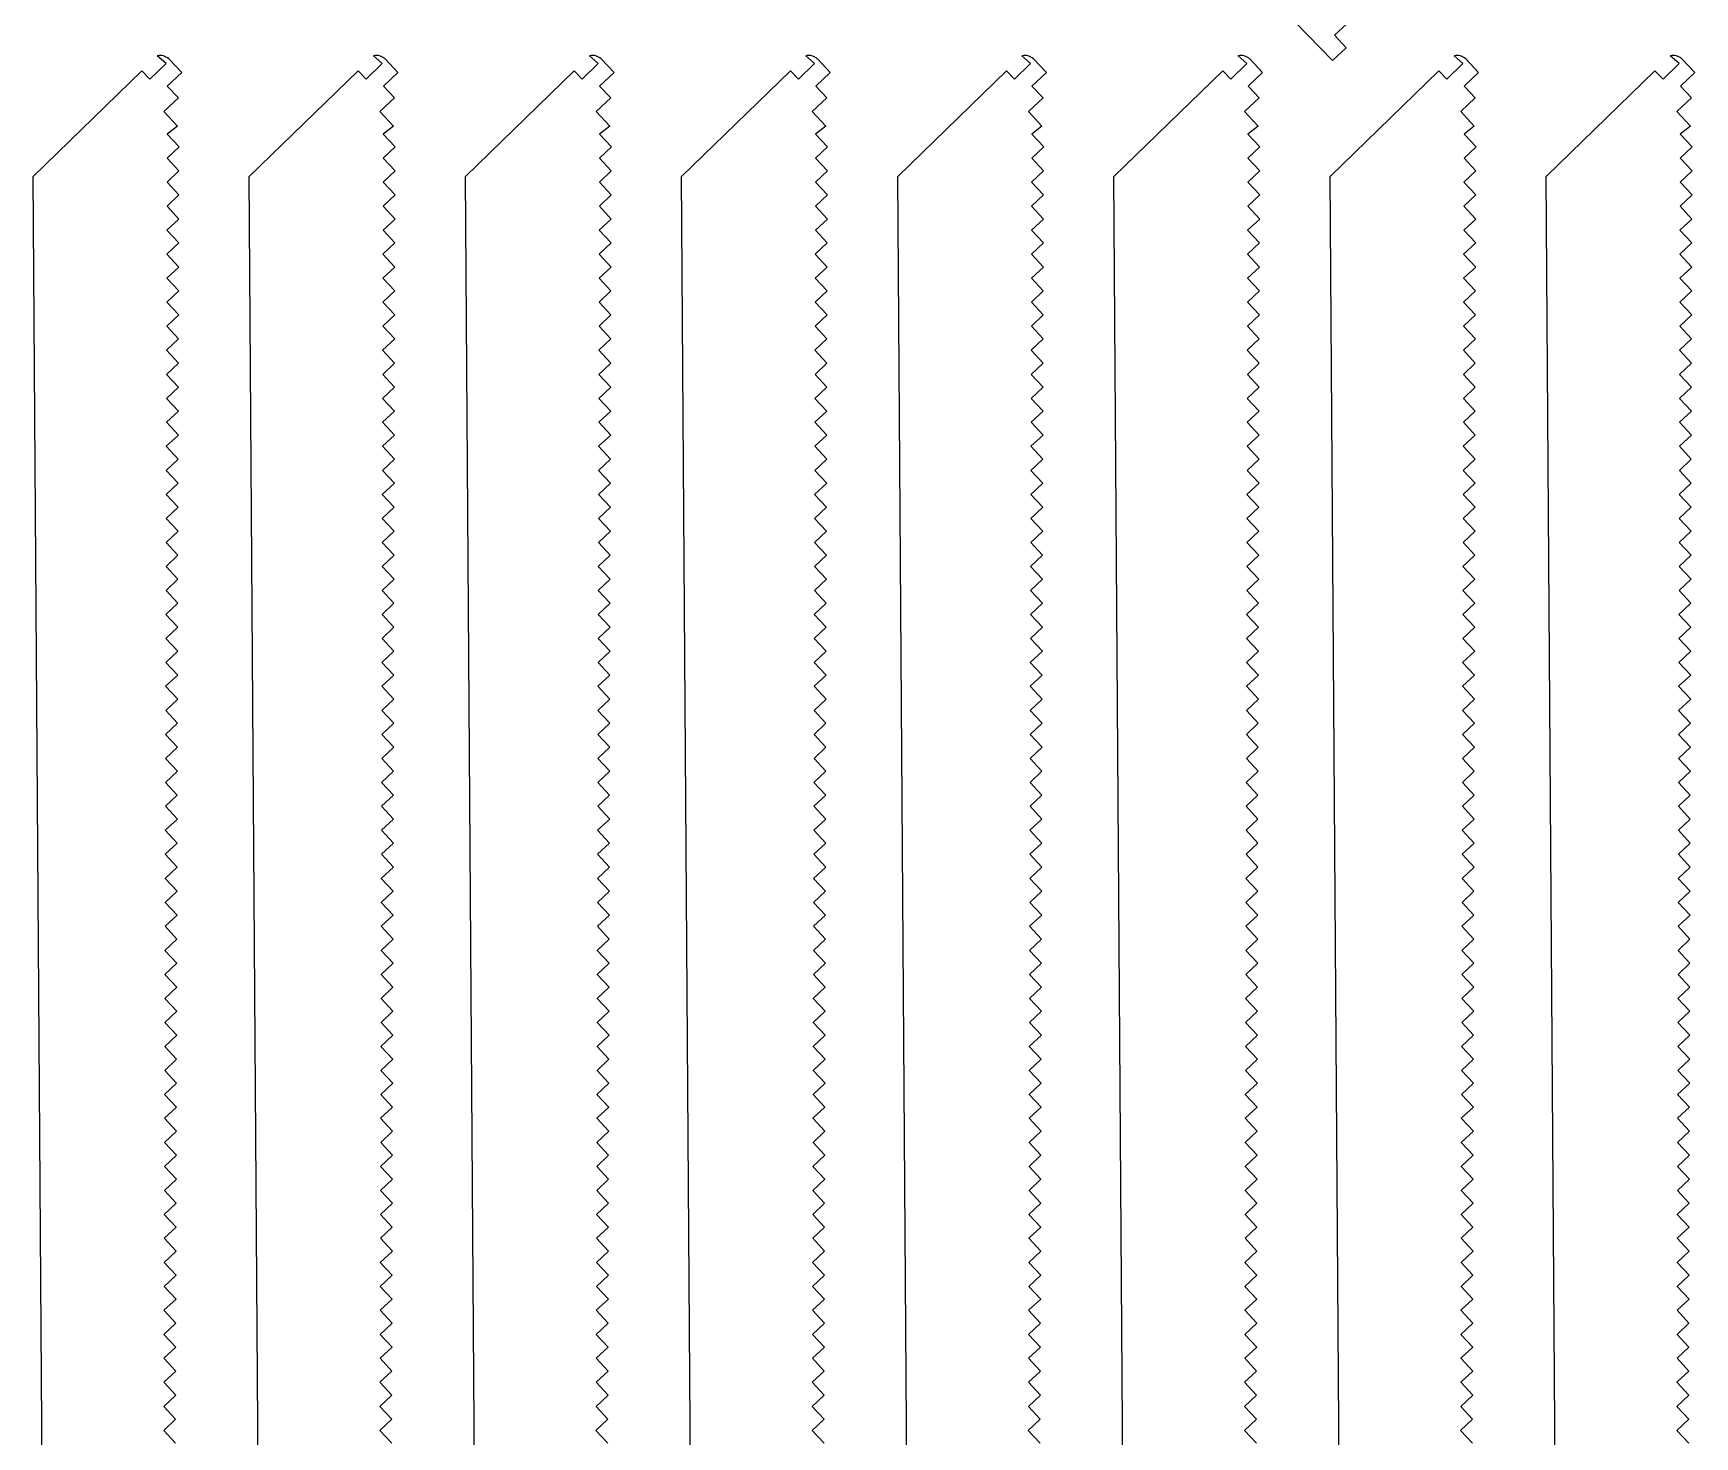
# Model space of a CAD drawing. Extents: x 12 to 2357, y -4 to 494.
# Drawn here: x 1134.6 to 1248.7, y 101.7 to 198 of the extents above; entities that cross this region are included whole.
import ezdxf

# ---------------------------------------------------------------- set-up
doc = ezdxf.new("R2010")
doc.units = 0
doc.layers.get('0').update_dxf_attribs({"linetype": 'CONTINUOUS'})

msp = doc.modelspace()

# ---------------------------------------------------------------- linework, layer by layer
for p, q in [((1223.8, 196.16), (1216.44, 203.73)), ((1224.75, 198.67), (1223.93, 197.9)), ((1223.93, 197.9), (1224.74, 197.03)), ((1143.71, 195.96), (1143.11, 196.48)), ((1143.91, 196.27), (1144.79, 195.33)), ((1158.55, 195.96), (1157.95, 196.48)), ((1158.75, 196.27), (1159.63, 195.33)), ((1173.39, 195.96), (1172.79, 196.48)), ((1173.59, 196.27), (1174.47, 195.33)), ((1188.23, 195.96), (1187.63, 196.48)), ((1188.43, 196.27), (1189.31, 195.33)), ((1203.07, 195.96), (1202.47, 196.48)), ((1203.27, 196.27), (1204.15, 195.33)), ((1217.91, 195.96), (1217.31, 196.48)), ((1218.11, 196.27), (1218.99, 195.33)), ((1224.74, 197.03), (1223.8, 196.16)), ((1232.75, 195.96), (1232.15, 196.48)), ((1232.95, 196.27), (1233.83, 195.33)), ((1247.59, 195.96), (1246.99, 196.48)), ((1247.79, 196.27), (1248.67, 195.33)), ((1134.59, 188.19), (1142.06, 195.45)), ((1142.06, 195.45), (1142.61, 194.88)), ((1142.61, 194.88), (1143.71, 195.96)), ((1144.79, 195.33), (1143.8, 194.41)), ((1149.43, 188.19), (1156.9, 195.45)), ((1156.9, 195.45), (1157.45, 194.88)), ((1157.45, 194.88), (1158.55, 195.96)), ((1159.63, 195.33), (1158.64, 194.41)), ((1164.27, 188.19), (1171.74, 195.45)), ((1171.74, 195.45), (1172.29, 194.88)), ((1172.29, 194.88), (1173.39, 195.96)), ((1174.47, 195.33), (1173.48, 194.41)), ((1179.11, 188.19), (1186.58, 195.45)), ((1186.58, 195.45), (1187.13, 194.88)), ((1187.13, 194.88), (1188.23, 195.96)), ((1189.31, 195.33), (1188.32, 194.41)), ((1193.95, 188.19), (1201.42, 195.45)), ((1201.42, 195.45), (1201.97, 194.88)), ((1201.97, 194.88), (1203.07, 195.96)), ((1204.15, 195.33), (1203.16, 194.41)), ((1208.79, 188.19), (1216.26, 195.45)), ((1216.26, 195.45), (1216.81, 194.88)), ((1216.81, 194.88), (1217.91, 195.96)), ((1218.99, 195.33), (1218, 194.41)), ((1223.63, 188.19), (1231.1, 195.45)), ((1231.1, 195.45), (1231.65, 194.88)), ((1231.65, 194.88), (1232.75, 195.96)), ((1233.83, 195.33), (1232.84, 194.41)), ((1238.47, 188.19), (1245.93, 195.45)), ((1245.93, 195.45), (1246.49, 194.88)), ((1246.49, 194.88), (1247.59, 195.96)), ((1248.67, 195.33), (1247.68, 194.41)), ((1143.8, 194.41), (1144.56, 193.59)), ((1158.64, 194.41), (1159.4, 193.59)), ((1173.48, 194.41), (1174.24, 193.59)), ((1188.32, 194.41), (1189.08, 193.59)), ((1203.16, 194.41), (1203.92, 193.59)), ((1218, 194.41), (1218.76, 193.59)), ((1232.84, 194.41), (1233.6, 193.59)), ((1247.68, 194.41), (1248.44, 193.59)), ((1144.56, 193.59), (1143.56, 192.67)), ((1159.4, 193.59), (1158.4, 192.67)), ((1174.24, 193.59), (1173.24, 192.67)), ((1189.08, 193.59), (1188.08, 192.67)), ((1203.92, 193.59), (1202.92, 192.67)), ((1218.76, 193.59), (1217.76, 192.67)), ((1233.6, 193.59), (1232.6, 192.67)), ((1248.44, 193.59), (1247.44, 192.67)), ((1143.56, 192.67), (1144.49, 191.66)), ((1144.49, 191.66), (1143.79, 191.11)), ((1158.4, 192.67), (1159.33, 191.66)), ((1159.33, 191.66), (1158.63, 191.11)), ((1173.24, 192.67), (1174.17, 191.66)), ((1174.17, 191.66), (1173.47, 191.11)), ((1188.08, 192.67), (1189.01, 191.66)), ((1189.01, 191.66), (1188.31, 191.11)), ((1202.92, 192.67), (1203.85, 191.66)), ((1203.85, 191.66), (1203.15, 191.11)), ((1217.76, 192.67), (1218.69, 191.66)), ((1218.69, 191.66), (1217.99, 191.11)), ((1232.6, 192.67), (1233.53, 191.66)), ((1233.53, 191.66), (1232.83, 191.11)), ((1247.44, 192.67), (1248.37, 191.66)), ((1248.37, 191.66), (1247.67, 191.11)), ((1143.79, 191.11), (1144.61, 190.23)), ((1158.63, 191.11), (1159.45, 190.23)), ((1173.47, 191.11), (1174.29, 190.23)), ((1188.31, 191.11), (1189.13, 190.23)), ((1203.15, 191.11), (1203.97, 190.23)), ((1217.99, 191.11), (1218.81, 190.23)), ((1232.83, 191.11), (1233.65, 190.23)), ((1247.67, 191.11), (1248.49, 190.23)), ((1144.61, 190.23), (1143.79, 189.46)), ((1143.79, 189.46), (1144.6, 188.58)), ((1159.45, 190.23), (1158.63, 189.46)), ((1158.63, 189.46), (1159.44, 188.58)), ((1174.29, 190.23), (1173.47, 189.46)), ((1173.47, 189.46), (1174.28, 188.58)), ((1189.13, 190.23), (1188.31, 189.46)), ((1188.31, 189.46), (1189.12, 188.58)), ((1203.97, 190.23), (1203.15, 189.46)), ((1203.15, 189.46), (1203.96, 188.58)), ((1218.81, 190.23), (1217.99, 189.46)), ((1217.99, 189.46), (1218.8, 188.58)), ((1233.65, 190.23), (1232.83, 189.46)), ((1232.83, 189.46), (1233.64, 188.58)), ((1248.49, 190.23), (1247.67, 189.46)), ((1247.67, 189.46), (1248.48, 188.58)), ((1144.6, 188.58), (1143.78, 187.81)), ((1159.44, 188.58), (1158.62, 187.81)), ((1174.28, 188.58), (1173.46, 187.81)), ((1189.12, 188.58), (1188.3, 187.81)), ((1203.96, 188.58), (1203.14, 187.81)), ((1218.8, 188.58), (1217.98, 187.81)), ((1233.64, 188.58), (1232.82, 187.81)), ((1248.48, 188.58), (1247.66, 187.81)), ((1135.81, 12.3), (1134.59, 188.19)), ((1143.78, 187.81), (1144.6, 186.94)), ((1150.65, 12.3), (1149.43, 188.19)), ((1158.62, 187.81), (1159.44, 186.94)), ((1165.49, 12.3), (1164.27, 188.19)), ((1173.46, 187.81), (1174.28, 186.94)), ((1180.33, 12.3), (1179.11, 188.19)), ((1188.3, 187.81), (1189.12, 186.94)), ((1195.17, 12.3), (1193.95, 188.19)), ((1203.14, 187.81), (1203.96, 186.94)), ((1210.01, 12.3), (1208.79, 188.19)), ((1217.98, 187.81), (1218.8, 186.94)), ((1224.85, 12.3), (1223.63, 188.19)), ((1232.82, 187.81), (1233.64, 186.94)), ((1239.68, 12.3), (1238.47, 188.19)), ((1247.66, 187.81), (1248.48, 186.94)), ((1144.6, 186.94), (1143.78, 186.17)), ((1143.78, 186.17), (1144.6, 185.28)), ((1159.44, 186.94), (1158.62, 186.17)), ((1158.62, 186.17), (1159.44, 185.28)), ((1174.28, 186.94), (1173.46, 186.17)), ((1173.46, 186.17), (1174.28, 185.28)), ((1189.12, 186.94), (1188.3, 186.17)), ((1188.3, 186.17), (1189.12, 185.28)), ((1203.96, 186.94), (1203.14, 186.17)), ((1203.14, 186.17), (1203.96, 185.28)), ((1218.8, 186.94), (1217.98, 186.17)), ((1217.98, 186.17), (1218.8, 185.28)), ((1233.64, 186.94), (1232.82, 186.17)), ((1232.82, 186.17), (1233.64, 185.28)), ((1248.48, 186.94), (1247.66, 186.17)), ((1247.66, 186.17), (1248.47, 185.28)), ((1144.6, 185.28), (1143.77, 184.52)), ((1159.44, 185.28), (1158.61, 184.52)), ((1174.28, 185.28), (1173.45, 184.52)), ((1189.12, 185.28), (1188.29, 184.52)), ((1203.96, 185.28), (1203.13, 184.52)), ((1218.8, 185.28), (1217.97, 184.52)), ((1233.64, 185.28), (1232.81, 184.52)), ((1248.47, 185.28), (1247.65, 184.52)), ((1143.77, 184.52), (1144.59, 183.64)), ((1158.61, 184.52), (1159.43, 183.64)), ((1173.45, 184.52), (1174.27, 183.64)), ((1188.29, 184.52), (1189.11, 183.64)), ((1203.13, 184.52), (1203.95, 183.64)), ((1217.97, 184.52), (1218.79, 183.64)), ((1232.81, 184.52), (1233.63, 183.64)), ((1247.65, 184.52), (1248.47, 183.64)), ((1144.59, 183.64), (1143.76, 182.87)), ((1143.76, 182.87), (1144.59, 181.98)), ((1159.43, 183.64), (1158.6, 182.87)), ((1158.6, 182.87), (1159.43, 181.98)), ((1174.27, 183.64), (1173.44, 182.87)), ((1173.44, 182.87), (1174.27, 181.98)), ((1189.11, 183.64), (1188.28, 182.87)), ((1188.28, 182.87), (1189.11, 181.98)), ((1203.95, 183.64), (1203.12, 182.87)), ((1203.12, 182.87), (1203.95, 181.98)), ((1218.79, 183.64), (1217.96, 182.87)), ((1217.96, 182.87), (1218.79, 181.98)), ((1233.63, 183.64), (1232.8, 182.87)), ((1232.8, 182.87), (1233.63, 181.98)), ((1248.47, 183.64), (1247.64, 182.87)), ((1247.64, 182.87), (1248.47, 181.98)), ((1144.59, 181.98), (1143.76, 181.22)), ((1159.43, 181.98), (1158.6, 181.22)), ((1174.27, 181.98), (1173.44, 181.22)), ((1189.11, 181.98), (1188.28, 181.22)), ((1203.95, 181.98), (1203.12, 181.22)), ((1218.79, 181.98), (1217.96, 181.22)), ((1233.63, 181.98), (1232.8, 181.22)), ((1248.47, 181.98), (1247.64, 181.22)), ((1143.76, 181.22), (1144.58, 180.34)), ((1144.58, 180.34), (1143.76, 179.57)), ((1158.6, 181.22), (1159.42, 180.34)), ((1159.42, 180.34), (1158.6, 179.57)), ((1173.44, 181.22), (1174.26, 180.34)), ((1174.26, 180.34), (1173.44, 179.57)), ((1188.28, 181.22), (1189.1, 180.34)), ((1189.1, 180.34), (1188.28, 179.57)), ((1203.12, 181.22), (1203.94, 180.34)), ((1203.94, 180.34), (1203.12, 179.57)), ((1217.96, 181.22), (1218.78, 180.34)), ((1218.78, 180.34), (1217.96, 179.57)), ((1232.8, 181.22), (1233.62, 180.34)), ((1233.62, 180.34), (1232.8, 179.57)), ((1247.64, 181.22), (1248.46, 180.34)), ((1248.46, 180.34), (1247.64, 179.57)), ((1143.76, 179.57), (1144.58, 178.69)), ((1158.6, 179.57), (1159.42, 178.69)), ((1173.44, 179.57), (1174.26, 178.69)), ((1188.28, 179.57), (1189.1, 178.69)), ((1203.12, 179.57), (1203.94, 178.69)), ((1217.96, 179.57), (1218.78, 178.69)), ((1232.8, 179.57), (1233.62, 178.69)), ((1247.64, 179.57), (1248.46, 178.69)), ((1144.58, 178.69), (1143.76, 177.92)), ((1159.42, 178.69), (1158.6, 177.92)), ((1174.26, 178.69), (1173.44, 177.92)), ((1189.1, 178.69), (1188.28, 177.92)), ((1203.94, 178.69), (1203.12, 177.92)), ((1218.78, 178.69), (1217.96, 177.92)), ((1233.62, 178.69), (1232.8, 177.92)), ((1248.46, 178.69), (1247.64, 177.92)), ((1144.57, 177.04), (1143.74, 176.27)), ((1143.76, 177.92), (1144.57, 177.04)), ((1159.41, 177.04), (1158.58, 176.27)), ((1158.6, 177.92), (1159.41, 177.04)), ((1174.25, 177.04), (1173.42, 176.27)), ((1173.44, 177.92), (1174.25, 177.04)), ((1189.09, 177.04), (1188.26, 176.27)), ((1188.28, 177.92), (1189.09, 177.04)), ((1203.93, 177.04), (1203.1, 176.27)), ((1203.12, 177.92), (1203.93, 177.04)), ((1218.77, 177.04), (1217.94, 176.27)), ((1217.96, 177.92), (1218.77, 177.04)), ((1233.61, 177.04), (1232.78, 176.27)), ((1232.8, 177.92), (1233.61, 177.04)), ((1248.45, 177.04), (1247.62, 176.27)), ((1247.64, 177.92), (1248.45, 177.04)), ((1143.74, 176.27), (1144.56, 175.38)), ((1158.58, 176.27), (1159.4, 175.38)), ((1173.42, 176.27), (1174.24, 175.38)), ((1188.26, 176.27), (1189.08, 175.38)), ((1203.1, 176.27), (1203.92, 175.38)), ((1217.94, 176.27), (1218.76, 175.38)), ((1232.78, 176.27), (1233.6, 175.38)), ((1247.62, 176.27), (1248.44, 175.38)), ((1144.56, 175.38), (1143.75, 174.61)), ((1143.75, 174.61), (1144.56, 173.74)), ((1159.4, 175.38), (1158.59, 174.61)), ((1158.59, 174.61), (1159.4, 173.74)), ((1174.24, 175.38), (1173.43, 174.61)), ((1173.43, 174.61), (1174.24, 173.74)), ((1189.08, 175.38), (1188.27, 174.61)), ((1188.27, 174.61), (1189.08, 173.74)), ((1203.92, 175.38), (1203.11, 174.61)), ((1203.11, 174.61), (1203.92, 173.74)), ((1218.76, 175.38), (1217.95, 174.61)), ((1217.95, 174.61), (1218.76, 173.74)), ((1233.6, 175.38), (1232.79, 174.61)), ((1232.79, 174.61), (1233.6, 173.74)), ((1248.44, 175.38), (1247.63, 174.61)), ((1247.63, 174.61), (1248.44, 173.74)), ((1144.56, 173.74), (1143.74, 172.96)), ((1159.4, 173.74), (1158.58, 172.96)), ((1174.24, 173.74), (1173.42, 172.96)), ((1189.08, 173.74), (1188.26, 172.96)), ((1203.92, 173.74), (1203.1, 172.96)), ((1218.76, 173.74), (1217.94, 172.96)), ((1233.6, 173.74), (1232.78, 172.96)), ((1248.44, 173.74), (1247.62, 172.96)), ((1143.74, 172.96), (1144.56, 172.08)), ((1158.58, 172.96), (1159.4, 172.08)), ((1173.42, 172.96), (1174.24, 172.08)), ((1188.26, 172.96), (1189.08, 172.08)), ((1203.1, 172.96), (1203.92, 172.08)), ((1217.94, 172.96), (1218.76, 172.08)), ((1232.78, 172.96), (1233.6, 172.08)), ((1247.62, 172.96), (1248.44, 172.08)), ((1144.56, 172.08), (1143.74, 171.32)), ((1143.74, 171.32), (1144.56, 170.44)), ((1159.4, 172.08), (1158.58, 171.32)), ((1158.58, 171.32), (1159.4, 170.44)), ((1174.24, 172.08), (1173.42, 171.32)), ((1173.42, 171.32), (1174.24, 170.44)), ((1189.08, 172.08), (1188.26, 171.32)), ((1188.26, 171.32), (1189.08, 170.44)), ((1203.92, 172.08), (1203.1, 171.32)), ((1203.1, 171.32), (1203.92, 170.44)), ((1218.76, 172.08), (1217.94, 171.32)), ((1217.94, 171.32), (1218.76, 170.44)), ((1233.6, 172.08), (1232.78, 171.32)), ((1232.78, 171.32), (1233.6, 170.44)), ((1248.44, 172.08), (1247.62, 171.32)), ((1247.62, 171.32), (1248.44, 170.44)), ((1144.56, 170.44), (1143.73, 169.67)), ((1159.4, 170.44), (1158.57, 169.67)), ((1174.24, 170.44), (1173.41, 169.67)), ((1189.08, 170.44), (1188.25, 169.67)), ((1203.92, 170.44), (1203.09, 169.67)), ((1218.76, 170.44), (1217.93, 169.67)), ((1233.6, 170.44), (1232.77, 169.67)), ((1248.44, 170.44), (1247.61, 169.67)), ((1143.73, 169.67), (1144.55, 168.78)), ((1158.57, 169.67), (1159.39, 168.78)), ((1173.41, 169.67), (1174.23, 168.78)), ((1188.25, 169.67), (1189.07, 168.78)), ((1203.09, 169.67), (1203.91, 168.78)), ((1217.93, 169.67), (1218.75, 168.78)), ((1232.77, 169.67), (1233.59, 168.78)), ((1247.61, 169.67), (1248.43, 168.78)), ((1144.55, 168.78), (1143.73, 168.02)), ((1143.73, 168.02), (1144.55, 167.14)), ((1159.39, 168.78), (1158.57, 168.02)), ((1158.57, 168.02), (1159.39, 167.14)), ((1174.23, 168.78), (1173.41, 168.02)), ((1173.41, 168.02), (1174.23, 167.14)), ((1189.07, 168.78), (1188.25, 168.02)), ((1188.25, 168.02), (1189.07, 167.14)), ((1203.91, 168.78), (1203.09, 168.02)), ((1203.09, 168.02), (1203.91, 167.14)), ((1218.75, 168.78), (1217.93, 168.02)), ((1217.93, 168.02), (1218.75, 167.14)), ((1233.59, 168.78), (1232.77, 168.02)), ((1232.77, 168.02), (1233.59, 167.14)), ((1248.43, 168.78), (1247.61, 168.02)), ((1247.61, 168.02), (1248.43, 167.14)), ((1144.55, 167.14), (1143.72, 166.37)), ((1159.39, 167.14), (1158.56, 166.37)), ((1174.23, 167.14), (1173.4, 166.37)), ((1189.07, 167.14), (1188.24, 166.37)), ((1203.91, 167.14), (1203.08, 166.37)), ((1218.75, 167.14), (1217.92, 166.37)), ((1233.59, 167.14), (1232.76, 166.37)), ((1248.43, 167.14), (1247.6, 166.37)), ((1143.72, 166.37), (1144.54, 165.49)), ((1144.54, 165.49), (1143.72, 164.72)), ((1158.56, 166.37), (1159.38, 165.49)), ((1159.38, 165.49), (1158.56, 164.72)), ((1173.4, 166.37), (1174.22, 165.49)), ((1174.22, 165.49), (1173.4, 164.72)), ((1188.24, 166.37), (1189.06, 165.49)), ((1189.06, 165.49), (1188.24, 164.72)), ((1203.08, 166.37), (1203.9, 165.49)), ((1203.9, 165.49), (1203.08, 164.72)), ((1217.92, 166.37), (1218.74, 165.49)), ((1218.74, 165.49), (1217.92, 164.72)), ((1232.76, 166.37), (1233.58, 165.49)), ((1233.58, 165.49), (1232.76, 164.72)), ((1247.6, 166.37), (1248.42, 165.49)), ((1248.42, 165.49), (1247.6, 164.72)), ((1143.72, 164.72), (1144.54, 163.84)), ((1158.56, 164.72), (1159.38, 163.84)), ((1173.4, 164.72), (1174.22, 163.84)), ((1188.24, 164.72), (1189.06, 163.84)), ((1203.08, 164.72), (1203.9, 163.84)), ((1217.92, 164.72), (1218.74, 163.84)), ((1232.76, 164.72), (1233.58, 163.84)), ((1247.6, 164.72), (1248.42, 163.84)), ((1144.54, 163.84), (1143.72, 163.07)), ((1159.38, 163.84), (1158.56, 163.07)), ((1174.22, 163.84), (1173.4, 163.07)), ((1189.06, 163.84), (1188.24, 163.07)), ((1203.9, 163.84), (1203.08, 163.07)), ((1218.74, 163.84), (1217.92, 163.07)), ((1233.58, 163.84), (1232.76, 163.07)), ((1248.42, 163.84), (1247.6, 163.07)), ((1144.53, 162.19), (1143.71, 161.42)), ((1143.72, 163.07), (1144.53, 162.19)), ((1159.37, 162.19), (1158.55, 161.42)), ((1158.56, 163.07), (1159.37, 162.19)), ((1174.21, 162.19), (1173.39, 161.42)), ((1173.4, 163.07), (1174.21, 162.19)), ((1189.05, 162.19), (1188.23, 161.42)), ((1188.24, 163.07), (1189.05, 162.19)), ((1203.89, 162.19), (1203.07, 161.42)), ((1203.08, 163.07), (1203.89, 162.19)), ((1218.73, 162.19), (1217.91, 161.42)), ((1217.92, 163.07), (1218.73, 162.19)), ((1233.57, 162.19), (1232.75, 161.42)), ((1232.76, 163.07), (1233.57, 162.19)), ((1248.41, 162.19), (1247.59, 161.42)), ((1247.6, 163.07), (1248.41, 162.19)), ((1143.71, 161.42), (1144.53, 160.55)), ((1158.55, 161.42), (1159.37, 160.55)), ((1173.39, 161.42), (1174.21, 160.55)), ((1188.23, 161.42), (1189.05, 160.55)), ((1203.07, 161.42), (1203.89, 160.55)), ((1217.91, 161.42), (1218.73, 160.55)), ((1232.75, 161.42), (1233.57, 160.55)), ((1247.59, 161.42), (1248.41, 160.55)), ((1144.53, 160.55), (1143.71, 159.77)), ((1143.71, 159.77), (1144.53, 158.89)), ((1159.37, 160.55), (1158.55, 159.77)), ((1158.55, 159.77), (1159.36, 158.89)), ((1174.21, 160.55), (1173.39, 159.77)), ((1173.39, 159.77), (1174.2, 158.89)), ((1189.05, 160.55), (1188.23, 159.77)), ((1188.23, 159.77), (1189.04, 158.89)), ((1203.89, 160.55), (1203.07, 159.77)), ((1203.07, 159.77), (1203.88, 158.89)), ((1218.73, 160.55), (1217.91, 159.77)), ((1217.91, 159.77), (1218.72, 158.89)), ((1233.57, 160.55), (1232.75, 159.77)), ((1232.75, 159.77), (1233.56, 158.89)), ((1248.41, 160.55), (1247.59, 159.77)), ((1247.59, 159.77), (1248.4, 158.89)), ((1144.53, 158.89), (1143.7, 158.13)), ((1159.36, 158.89), (1158.54, 158.13)), ((1174.2, 158.89), (1173.38, 158.13)), ((1189.04, 158.89), (1188.22, 158.13)), ((1203.88, 158.89), (1203.06, 158.13)), ((1218.72, 158.89), (1217.9, 158.13)), ((1233.56, 158.89), (1232.74, 158.13)), ((1248.4, 158.89), (1247.58, 158.13)), ((1143.7, 158.13), (1144.52, 157.25)), ((1158.54, 158.13), (1159.36, 157.25)), ((1173.38, 158.13), (1174.2, 157.25)), ((1188.22, 158.13), (1189.04, 157.25)), ((1203.06, 158.13), (1203.88, 157.25)), ((1217.9, 158.13), (1218.72, 157.25)), ((1232.74, 158.13), (1233.56, 157.25)), ((1247.58, 158.13), (1248.4, 157.25)), ((1144.52, 157.25), (1143.7, 156.48)), ((1143.7, 156.48), (1144.52, 155.59)), ((1159.36, 157.25), (1158.54, 156.48)), ((1158.54, 156.48), (1159.36, 155.59)), ((1174.2, 157.25), (1173.38, 156.48)), ((1173.38, 156.48), (1174.2, 155.59)), ((1189.04, 157.25), (1188.22, 156.48)), ((1188.22, 156.48), (1189.04, 155.59)), ((1203.88, 157.25), (1203.06, 156.48)), ((1203.06, 156.48), (1203.88, 155.59)), ((1218.72, 157.25), (1217.9, 156.48)), ((1217.9, 156.48), (1218.72, 155.59)), ((1233.56, 157.25), (1232.74, 156.48)), ((1232.74, 156.48), (1233.56, 155.59)), ((1248.4, 157.25), (1247.58, 156.48)), ((1247.58, 156.48), (1248.4, 155.59)), ((1144.52, 155.59), (1143.69, 154.83)), ((1159.36, 155.59), (1158.53, 154.83)), ((1174.2, 155.59), (1173.37, 154.83)), ((1189.04, 155.59), (1188.21, 154.83)), ((1203.88, 155.59), (1203.05, 154.83)), ((1218.72, 155.59), (1217.89, 154.83)), ((1233.56, 155.59), (1232.73, 154.83)), ((1248.4, 155.59), (1247.57, 154.83)), ((1143.69, 154.83), (1144.51, 153.96)), ((1158.53, 154.83), (1159.35, 153.96)), ((1173.37, 154.83), (1174.19, 153.96)), ((1188.21, 154.83), (1189.03, 153.96)), ((1203.05, 154.83), (1203.87, 153.96)), ((1217.89, 154.83), (1218.71, 153.96)), ((1232.73, 154.83), (1233.55, 153.96)), ((1247.57, 154.83), (1248.39, 153.96)), ((1144.51, 153.96), (1143.68, 153.19)), ((1143.68, 153.19), (1144.51, 152.3)), ((1159.35, 153.96), (1158.52, 153.19)), ((1158.52, 153.19), (1159.35, 152.3)), ((1174.19, 153.96), (1173.36, 153.19)), ((1173.36, 153.19), (1174.19, 152.3)), ((1189.03, 153.96), (1188.2, 153.19)), ((1188.2, 153.19), (1189.03, 152.3)), ((1203.87, 153.96), (1203.04, 153.19)), ((1203.04, 153.19), (1203.87, 152.3)), ((1218.71, 153.96), (1217.88, 153.19)), ((1217.88, 153.19), (1218.71, 152.3)), ((1233.55, 153.96), (1232.72, 153.19)), ((1232.72, 153.19), (1233.55, 152.3)), ((1248.39, 153.96), (1247.56, 153.19)), ((1247.56, 153.19), (1248.39, 152.3)), ((1144.51, 152.3), (1143.69, 151.53)), ((1159.35, 152.3), (1158.53, 151.53)), ((1174.19, 152.3), (1173.36, 151.53)), ((1189.03, 152.3), (1188.2, 151.53)), ((1203.87, 152.3), (1203.04, 151.53)), ((1218.71, 152.3), (1217.88, 151.53)), ((1233.55, 152.3), (1232.72, 151.53)), ((1248.39, 152.3), (1247.56, 151.53)), ((1144.5, 150.65), (1143.68, 149.89)), ((1143.69, 151.53), (1144.5, 150.65)), ((1159.34, 150.65), (1158.52, 149.89)), ((1158.53, 151.53), (1159.34, 150.65)), ((1173.36, 151.53), (1174.18, 150.65)), ((1174.18, 150.65), (1173.36, 149.89)), ((1188.2, 151.53), (1189.02, 150.65)), ((1189.02, 150.65), (1188.2, 149.89)), ((1203.04, 151.53), (1203.86, 150.65)), ((1203.86, 150.65), (1203.04, 149.89)), ((1217.88, 151.53), (1218.7, 150.65)), ((1218.7, 150.65), (1217.88, 149.89)), ((1232.72, 151.53), (1233.54, 150.65)), ((1233.54, 150.65), (1232.72, 149.89)), ((1247.56, 151.53), (1248.38, 150.65)), ((1248.38, 150.65), (1247.56, 149.89)), ((1143.68, 149.89), (1144.5, 149)), ((1158.52, 149.89), (1159.34, 149)), ((1173.36, 149.89), (1174.18, 149)), ((1188.2, 149.89), (1189.02, 149)), ((1203.04, 149.89), (1203.86, 149)), ((1217.88, 149.89), (1218.7, 149)), ((1232.72, 149.89), (1233.54, 149)), ((1247.56, 149.89), (1248.38, 149)), ((1144.5, 149), (1143.68, 148.23)), ((1159.34, 149), (1158.52, 148.23)), ((1174.18, 149), (1173.36, 148.23)), ((1189.02, 149), (1188.2, 148.23)), ((1203.86, 149), (1203.04, 148.23)), ((1218.7, 149), (1217.88, 148.23)), ((1233.54, 149), (1232.72, 148.23)), ((1248.38, 149), (1247.56, 148.23)), ((1144.49, 147.36), (1143.67, 146.59)), ((1143.68, 148.23), (1144.49, 147.36)), ((1159.33, 147.36), (1158.51, 146.59)), ((1158.52, 148.23), (1159.33, 147.36)), ((1174.17, 147.36), (1173.35, 146.59)), ((1173.36, 148.23), (1174.17, 147.36)), ((1189.01, 147.36), (1188.19, 146.59)), ((1188.2, 148.23), (1189.01, 147.36)), ((1203.85, 147.36), (1203.03, 146.59)), ((1203.04, 148.23), (1203.85, 147.36)), ((1218.69, 147.36), (1217.87, 146.59)), ((1217.88, 148.23), (1218.69, 147.36)), ((1233.53, 147.36), (1232.71, 146.59)), ((1232.72, 148.23), (1233.53, 147.36)), ((1248.37, 147.36), (1247.55, 146.59)), ((1247.56, 148.23), (1248.37, 147.36)), ((1143.67, 146.59), (1144.48, 145.72)), ((1158.51, 146.59), (1159.32, 145.72)), ((1173.35, 146.59), (1174.16, 145.72)), ((1188.19, 146.59), (1189, 145.72)), ((1203.03, 146.59), (1203.84, 145.72)), ((1217.87, 146.59), (1218.68, 145.72)), ((1232.71, 146.59), (1233.52, 145.72)), ((1247.55, 146.59), (1248.36, 145.72)), ((1144.48, 145.72), (1143.67, 144.95)), ((1143.67, 144.95), (1144.49, 144.07)), ((1159.32, 145.72), (1158.51, 144.95)), ((1158.51, 144.95), (1159.33, 144.07)), ((1174.16, 145.72), (1173.35, 144.95)), ((1173.35, 144.95), (1174.17, 144.07)), ((1189, 145.72), (1188.19, 144.95)), ((1188.19, 144.95), (1189, 144.07)), ((1203.84, 145.72), (1203.03, 144.95)), ((1203.03, 144.95), (1203.84, 144.07)), ((1218.68, 145.72), (1217.87, 144.95)), ((1217.87, 144.95), (1218.68, 144.07)), ((1233.52, 145.72), (1232.71, 144.95)), ((1232.71, 144.95), (1233.52, 144.07)), ((1248.36, 145.72), (1247.55, 144.95)), ((1247.55, 144.95), (1248.36, 144.07)), ((1144.49, 144.07), (1143.66, 143.3)), ((1159.33, 144.07), (1158.5, 143.3)), ((1174.17, 144.07), (1173.34, 143.3)), ((1189, 144.07), (1188.18, 143.3)), ((1203.84, 144.07), (1203.02, 143.3)), ((1218.68, 144.07), (1217.86, 143.3)), ((1233.52, 144.07), (1232.7, 143.3)), ((1248.36, 144.07), (1247.54, 143.3)), ((1143.66, 143.3), (1144.48, 142.41)), ((1158.5, 143.3), (1159.32, 142.41)), ((1173.34, 143.3), (1174.16, 142.41)), ((1188.18, 143.3), (1189, 142.41)), ((1203.02, 143.3), (1203.84, 142.41)), ((1217.86, 143.3), (1218.68, 142.41)), ((1232.7, 143.3), (1233.52, 142.41)), ((1247.54, 143.3), (1248.36, 142.41)), ((1144.48, 142.41), (1143.66, 141.65)), ((1143.66, 141.65), (1144.48, 140.77)), ((1159.32, 142.41), (1158.5, 141.65)), ((1158.5, 141.65), (1159.32, 140.77)), ((1174.16, 142.41), (1173.34, 141.65)), ((1173.34, 141.65), (1174.16, 140.77)), ((1189, 142.41), (1188.18, 141.65)), ((1188.18, 141.65), (1189, 140.77)), ((1203.84, 142.41), (1203.02, 141.65)), ((1203.02, 141.65), (1203.84, 140.77)), ((1218.68, 142.41), (1217.86, 141.65)), ((1217.86, 141.65), (1218.68, 140.77)), ((1233.52, 142.41), (1232.7, 141.65)), ((1232.7, 141.65), (1233.52, 140.77)), ((1248.36, 142.41), (1247.54, 141.65)), ((1247.54, 141.65), (1248.36, 140.77)), ((1144.48, 140.77), (1143.65, 140)), ((1159.32, 140.77), (1158.49, 140)), ((1174.16, 140.77), (1173.33, 140)), ((1189, 140.77), (1188.17, 140)), ((1203.84, 140.77), (1203.01, 140)), ((1218.68, 140.77), (1217.85, 140)), ((1233.52, 140.77), (1232.69, 140)), ((1248.36, 140.77), (1247.53, 140)), ((1143.65, 140), (1144.47, 139.12)), ((1158.49, 140), (1159.31, 139.12)), ((1173.33, 140), (1174.15, 139.12)), ((1188.17, 140), (1188.99, 139.12)), ((1203.01, 140), (1203.83, 139.12)), ((1217.85, 140), (1218.67, 139.12)), ((1232.69, 140), (1233.51, 139.12)), ((1247.53, 140), (1248.35, 139.12)), ((1144.47, 139.12), (1143.65, 138.35)), ((1143.65, 138.35), (1144.47, 137.47)), ((1159.31, 139.12), (1158.49, 138.35)), ((1158.49, 138.35), (1159.31, 137.47)), ((1174.15, 139.12), (1173.33, 138.35)), ((1173.33, 138.35), (1174.15, 137.47)), ((1188.99, 139.12), (1188.17, 138.35)), ((1188.17, 138.35), (1188.99, 137.47)), ((1203.83, 139.12), (1203.01, 138.35)), ((1203.01, 138.35), (1203.83, 137.47)), ((1218.67, 139.12), (1217.85, 138.35)), ((1217.85, 138.35), (1218.67, 137.47)), ((1233.51, 139.12), (1232.69, 138.35)), ((1232.69, 138.35), (1233.51, 137.47)), ((1248.35, 139.12), (1247.53, 138.35)), ((1247.53, 138.35), (1248.35, 137.47)), ((1144.47, 137.47), (1143.65, 136.71)), ((1159.31, 137.47), (1158.49, 136.71)), ((1174.15, 137.47), (1173.33, 136.71)), ((1188.99, 137.47), (1188.17, 136.71)), ((1203.83, 137.47), (1203, 136.71)), ((1218.67, 137.47), (1217.84, 136.71)), ((1233.51, 137.47), (1232.68, 136.71)), ((1248.35, 137.47), (1247.52, 136.71)), ((1144.46, 135.82), (1143.64, 135.05)), ((1143.65, 136.71), (1144.46, 135.82)), ((1159.3, 135.82), (1158.48, 135.05)), ((1158.49, 136.71), (1159.3, 135.82)), ((1174.14, 135.82), (1173.32, 135.05)), ((1173.33, 136.71), (1174.14, 135.82)), ((1188.98, 135.82), (1188.16, 135.05)), ((1188.17, 136.71), (1188.98, 135.82)), ((1203, 136.71), (1203.82, 135.82)), ((1203.82, 135.82), (1203, 135.05)), ((1217.84, 136.71), (1218.66, 135.82)), ((1218.66, 135.82), (1217.84, 135.05)), ((1232.68, 136.71), (1233.5, 135.82)), ((1233.5, 135.82), (1232.68, 135.05)), ((1247.52, 136.71), (1248.34, 135.82)), ((1248.34, 135.82), (1247.52, 135.05)), ((1143.64, 135.05), (1144.46, 134.18)), ((1158.48, 135.05), (1159.3, 134.18)), ((1173.32, 135.05), (1174.14, 134.18)), ((1188.16, 135.05), (1188.98, 134.18)), ((1203, 135.05), (1203.82, 134.18)), ((1217.84, 135.05), (1218.66, 134.18)), ((1232.68, 135.05), (1233.5, 134.18)), ((1247.52, 135.05), (1248.34, 134.18)), ((1144.46, 134.18), (1143.64, 133.4)), ((1159.3, 134.18), (1158.48, 133.4)), ((1174.14, 134.18), (1173.32, 133.4)), ((1188.98, 134.18), (1188.16, 133.4)), ((1203.82, 134.18), (1203, 133.4)), ((1218.66, 134.18), (1217.84, 133.4)), ((1233.5, 134.18), (1232.68, 133.4)), ((1248.34, 134.18), (1247.52, 133.4)), ((1144.45, 132.52), (1143.63, 131.76)), ((1143.64, 133.4), (1144.45, 132.52)), ((1159.29, 132.52), (1158.47, 131.76)), ((1158.48, 133.4), (1159.29, 132.52)), ((1174.13, 132.52), (1173.31, 131.76)), ((1173.32, 133.4), (1174.13, 132.52)), ((1188.97, 132.52), (1188.15, 131.76)), ((1188.16, 133.4), (1188.97, 132.52)), ((1203.81, 132.52), (1202.99, 131.76)), ((1203, 133.4), (1203.81, 132.52)), ((1218.65, 132.52), (1217.83, 131.76)), ((1217.84, 133.4), (1218.65, 132.52)), ((1233.49, 132.52), (1232.67, 131.76)), ((1232.68, 133.4), (1233.49, 132.52)), ((1248.33, 132.52), (1247.51, 131.76)), ((1247.52, 133.4), (1248.33, 132.52)), ((1143.63, 131.76), (1144.45, 130.88)), ((1158.47, 131.76), (1159.29, 130.88)), ((1173.31, 131.76), (1174.13, 130.88)), ((1188.15, 131.76), (1188.97, 130.88)), ((1202.99, 131.76), (1203.81, 130.88)), ((1217.83, 131.76), (1218.65, 130.88)), ((1232.67, 131.76), (1233.49, 130.88)), ((1247.51, 131.76), (1248.33, 130.88)), ((1144.45, 130.88), (1143.63, 130.1)), ((1143.63, 130.1), (1144.45, 129.23)), ((1159.29, 130.88), (1158.47, 130.1)), ((1158.47, 130.1), (1159.29, 129.23)), ((1174.13, 130.88), (1173.31, 130.1)), ((1173.31, 130.1), (1174.13, 129.23)), ((1188.97, 130.88), (1188.15, 130.1)), ((1188.15, 130.1), (1188.97, 129.23)), ((1203.81, 130.88), (1202.99, 130.1)), ((1202.99, 130.1), (1203.81, 129.23)), ((1218.65, 130.88), (1217.83, 130.1)), ((1217.83, 130.1), (1218.64, 129.23)), ((1233.49, 130.88), (1232.67, 130.1)), ((1232.67, 130.1), (1233.48, 129.23)), ((1248.33, 130.88), (1247.51, 130.1)), ((1247.51, 130.1), (1248.32, 129.23)), ((1144.45, 129.23), (1143.62, 128.46)), ((1159.29, 129.23), (1158.46, 128.46)), ((1174.13, 129.23), (1173.3, 128.46)), ((1188.97, 129.23), (1188.14, 128.46)), ((1203.81, 129.23), (1202.98, 128.46)), ((1218.64, 129.23), (1217.82, 128.46)), ((1233.48, 129.23), (1232.66, 128.46)), ((1248.32, 129.23), (1247.5, 128.46)), ((1143.62, 128.46), (1144.44, 127.58)), ((1158.46, 128.46), (1159.28, 127.58)), ((1173.3, 128.46), (1174.12, 127.58)), ((1188.14, 128.46), (1188.96, 127.58)), ((1202.98, 128.46), (1203.8, 127.58)), ((1217.82, 128.46), (1218.64, 127.58)), ((1232.66, 128.46), (1233.48, 127.58)), ((1247.5, 128.46), (1248.32, 127.58)), ((1144.44, 127.58), (1143.62, 126.81)), ((1143.62, 126.81), (1144.44, 125.93)), ((1159.28, 127.58), (1158.46, 126.81)), ((1158.46, 126.81), (1159.28, 125.93)), ((1174.12, 127.58), (1173.3, 126.81)), ((1173.3, 126.81), (1174.12, 125.93)), ((1188.96, 127.58), (1188.14, 126.81)), ((1188.14, 126.81), (1188.96, 125.93)), ((1203.8, 127.58), (1202.98, 126.81)), ((1202.98, 126.81), (1203.8, 125.93)), ((1218.64, 127.58), (1217.82, 126.81)), ((1217.82, 126.81), (1218.64, 125.93)), ((1233.48, 127.58), (1232.66, 126.81)), ((1232.66, 126.81), (1233.48, 125.93)), ((1248.32, 127.58), (1247.5, 126.81)), ((1247.5, 126.81), (1248.32, 125.93)), ((1144.44, 125.93), (1143.61, 125.16)), ((1159.28, 125.93), (1158.45, 125.16)), ((1174.12, 125.93), (1173.29, 125.16)), ((1188.96, 125.93), (1188.13, 125.16)), ((1203.8, 125.93), (1202.97, 125.16)), ((1218.64, 125.93), (1217.81, 125.16)), ((1233.48, 125.93), (1232.65, 125.16)), ((1248.32, 125.93), (1247.49, 125.16)), ((1143.61, 125.16), (1144.43, 124.29)), ((1158.45, 125.16), (1159.27, 124.29)), ((1173.29, 125.16), (1174.11, 124.29)), ((1188.13, 125.16), (1188.95, 124.29)), ((1202.97, 125.16), (1203.79, 124.29)), ((1217.81, 125.16), (1218.63, 124.29)), ((1232.65, 125.16), (1233.47, 124.29)), ((1247.49, 125.16), (1248.31, 124.29)), ((1144.43, 124.29), (1143.6, 123.52)), ((1143.6, 123.52), (1144.43, 122.63)), ((1159.27, 124.29), (1158.44, 123.52)), ((1158.44, 123.52), (1159.27, 122.63)), ((1174.11, 124.29), (1173.28, 123.52)), ((1173.28, 123.52), (1174.11, 122.63)), ((1188.95, 124.29), (1188.12, 123.52)), ((1188.12, 123.52), (1188.95, 122.63)), ((1203.79, 124.29), (1202.96, 123.52)), ((1202.96, 123.52), (1203.79, 122.63)), ((1218.63, 124.29), (1217.8, 123.52)), ((1217.8, 123.52), (1218.63, 122.63)), ((1233.47, 124.29), (1232.64, 123.52)), ((1232.64, 123.52), (1233.47, 122.63)), ((1248.31, 124.29), (1247.48, 123.52)), ((1247.48, 123.52), (1248.31, 122.63)), ((1144.43, 122.63), (1143.61, 121.86)), ((1159.27, 122.63), (1158.45, 121.86)), ((1174.11, 122.63), (1173.29, 121.86)), ((1188.95, 122.63), (1188.13, 121.86)), ((1203.79, 122.63), (1202.97, 121.86)), ((1218.63, 122.63), (1217.81, 121.86)), ((1233.47, 122.63), (1232.64, 121.86)), ((1248.31, 122.63), (1247.48, 121.86)), ((1144.42, 120.99), (1143.6, 120.22)), ((1143.61, 121.86), (1144.42, 120.99)), ((1159.26, 120.99), (1158.44, 120.22)), ((1158.45, 121.86), (1159.26, 120.99)), ((1174.1, 120.99), (1173.28, 120.22)), ((1173.29, 121.86), (1174.1, 120.99)), ((1188.94, 120.99), (1188.12, 120.22)), ((1188.13, 121.86), (1188.94, 120.99)), ((1203.78, 120.99), (1202.96, 120.22)), ((1202.97, 121.86), (1203.78, 120.99)), ((1218.62, 120.99), (1217.8, 120.22)), ((1217.81, 121.86), (1218.62, 120.99)), ((1232.64, 121.86), (1233.46, 120.99)), ((1233.46, 120.99), (1232.64, 120.22)), ((1247.48, 121.86), (1248.3, 120.99)), ((1248.3, 120.99), (1247.48, 120.22)), ((1143.6, 120.22), (1144.42, 119.33)), ((1158.44, 120.22), (1159.26, 119.33)), ((1173.28, 120.22), (1174.1, 119.33)), ((1188.12, 120.22), (1188.94, 119.33)), ((1202.96, 120.22), (1203.78, 119.33)), ((1217.8, 120.22), (1218.62, 119.33)), ((1232.64, 120.22), (1233.46, 119.33)), ((1247.48, 120.22), (1248.3, 119.33)), ((1144.42, 119.33), (1143.6, 118.57)), ((1159.26, 119.33), (1158.44, 118.57)), ((1174.1, 119.33), (1173.28, 118.57)), ((1188.94, 119.33), (1188.12, 118.57)), ((1203.78, 119.33), (1202.96, 118.57)), ((1218.62, 119.33), (1217.8, 118.57)), ((1233.46, 119.33), (1232.64, 118.57)), ((1248.3, 119.33), (1247.48, 118.57)), ((1144.41, 117.69), (1143.59, 116.92)), ((1143.6, 118.57), (1144.41, 117.69)), ((1159.25, 117.69), (1158.43, 116.92)), ((1158.44, 118.57), (1159.25, 117.69)), ((1174.09, 117.69), (1173.27, 116.92)), ((1173.28, 118.57), (1174.09, 117.69)), ((1188.93, 117.69), (1188.11, 116.92)), ((1188.12, 118.57), (1188.93, 117.69)), ((1203.77, 117.69), (1202.95, 116.92)), ((1202.96, 118.57), (1203.77, 117.69)), ((1218.61, 117.69), (1217.79, 116.92)), ((1217.8, 118.57), (1218.61, 117.69)), ((1233.45, 117.69), (1232.63, 116.92)), ((1232.64, 118.57), (1233.45, 117.69)), ((1248.29, 117.69), (1247.47, 116.92)), ((1247.48, 118.57), (1248.29, 117.69)), ((1143.59, 116.92), (1144.41, 116.05)), ((1158.43, 116.92), (1159.24, 116.05)), ((1173.27, 116.92), (1174.08, 116.05)), ((1188.11, 116.92), (1188.92, 116.05)), ((1202.95, 116.92), (1203.76, 116.05)), ((1217.79, 116.92), (1218.6, 116.05)), ((1232.63, 116.92), (1233.44, 116.05)), ((1247.47, 116.92), (1248.28, 116.05)), ((1144.41, 116.05), (1143.59, 115.28)), ((1143.59, 115.28), (1144.41, 114.4)), ((1159.24, 116.05), (1158.43, 115.28)), ((1158.43, 115.28), (1159.25, 114.4)), ((1174.08, 116.05), (1173.27, 115.28)), ((1173.27, 115.28), (1174.09, 114.4)), ((1188.92, 116.05), (1188.11, 115.28)), ((1188.11, 115.28), (1188.93, 114.4)), ((1203.76, 116.05), (1202.95, 115.28)), ((1202.95, 115.28), (1203.77, 114.4)), ((1218.6, 116.05), (1217.79, 115.28)), ((1217.79, 115.28), (1218.61, 114.4)), ((1233.44, 116.05), (1232.63, 115.28)), ((1232.63, 115.28), (1233.45, 114.4)), ((1248.28, 116.05), (1247.47, 115.28)), ((1247.47, 115.28), (1248.28, 114.4)), ((1144.41, 114.4), (1143.58, 113.63)), ((1159.25, 114.4), (1158.42, 113.63)), ((1174.09, 114.4), (1173.26, 113.63)), ((1188.93, 114.4), (1188.1, 113.63)), ((1203.77, 114.4), (1202.94, 113.63)), ((1218.61, 114.4), (1217.78, 113.63)), ((1233.45, 114.4), (1232.62, 113.63)), ((1248.28, 114.4), (1247.46, 113.63)), ((1143.58, 113.63), (1144.4, 112.75)), ((1158.42, 113.63), (1159.24, 112.75)), ((1173.26, 113.63), (1174.08, 112.75)), ((1188.1, 113.63), (1188.92, 112.75)), ((1202.94, 113.63), (1203.76, 112.75)), ((1217.78, 113.63), (1218.6, 112.75)), ((1232.62, 113.63), (1233.44, 112.75)), ((1247.46, 113.63), (1248.28, 112.75)), ((1144.4, 112.75), (1143.58, 111.98)), ((1143.58, 111.98), (1144.4, 111.1)), ((1159.24, 112.75), (1158.42, 111.98)), ((1158.42, 111.98), (1159.24, 111.1)), ((1174.08, 112.75), (1173.26, 111.98)), ((1173.26, 111.98), (1174.08, 111.1)), ((1188.92, 112.75), (1188.1, 111.98)), ((1188.1, 111.98), (1188.92, 111.1)), ((1203.76, 112.75), (1202.94, 111.98)), ((1202.94, 111.98), (1203.76, 111.1)), ((1218.6, 112.75), (1217.78, 111.98)), ((1217.78, 111.98), (1218.6, 111.1)), ((1233.44, 112.75), (1232.62, 111.98)), ((1232.62, 111.98), (1233.44, 111.1)), ((1248.28, 112.75), (1247.46, 111.98)), ((1247.46, 111.98), (1248.28, 111.1)), ((1144.4, 111.1), (1143.57, 110.34)), ((1159.24, 111.1), (1158.41, 110.34)), ((1174.08, 111.1), (1173.25, 110.34)), ((1188.92, 111.1), (1188.09, 110.34)), ((1203.76, 111.1), (1202.93, 110.34)), ((1218.6, 111.1), (1217.77, 110.34)), ((1233.44, 111.1), (1232.61, 110.34)), ((1248.28, 111.1), (1247.45, 110.34)), ((1143.57, 110.34), (1144.39, 109.45)), ((1158.41, 110.34), (1159.23, 109.45)), ((1173.25, 110.34), (1174.07, 109.45)), ((1188.09, 110.34), (1188.91, 109.45)), ((1202.93, 110.34), (1203.75, 109.45)), ((1217.77, 110.34), (1218.59, 109.45)), ((1232.61, 110.34), (1233.43, 109.45)), ((1247.45, 110.34), (1248.27, 109.45)), ((1144.39, 109.45), (1143.57, 108.68)), ((1143.57, 108.68), (1144.39, 107.81)), ((1159.23, 109.45), (1158.41, 108.68)), ((1158.41, 108.68), (1159.23, 107.81)), ((1174.07, 109.45), (1173.25, 108.68)), ((1173.25, 108.68), (1174.07, 107.81)), ((1188.91, 109.45), (1188.09, 108.68)), ((1188.09, 108.68), (1188.91, 107.81)), ((1203.75, 109.45), (1202.93, 108.68)), ((1202.93, 108.68), (1203.75, 107.81)), ((1218.59, 109.45), (1217.77, 108.68)), ((1217.77, 108.68), (1218.59, 107.81)), ((1233.43, 109.45), (1232.61, 108.68)), ((1232.61, 108.68), (1233.43, 107.81)), ((1248.27, 109.45), (1247.45, 108.68)), ((1247.45, 108.68), (1248.27, 107.81)), ((1144.39, 107.81), (1143.57, 107.04)), ((1159.23, 107.81), (1158.41, 107.04)), ((1174.07, 107.81), (1173.25, 107.04)), ((1188.91, 107.81), (1188.09, 107.04)), ((1203.75, 107.81), (1202.93, 107.04)), ((1218.59, 107.81), (1217.77, 107.04)), ((1233.43, 107.81), (1232.61, 107.04)), ((1248.27, 107.81), (1247.45, 107.04)), ((1144.38, 106.15), (1143.56, 105.39)), ((1143.57, 107.04), (1144.38, 106.15)), ((1159.22, 106.15), (1158.4, 105.39)), ((1158.41, 107.04), (1159.22, 106.15)), ((1174.06, 106.15), (1173.24, 105.39)), ((1173.25, 107.04), (1174.06, 106.15)), ((1188.9, 106.15), (1188.08, 105.39)), ((1188.09, 107.04), (1188.9, 106.15)), ((1203.74, 106.15), (1202.92, 105.39)), ((1202.93, 107.04), (1203.74, 106.15)), ((1218.58, 106.15), (1217.76, 105.39)), ((1217.77, 107.04), (1218.58, 106.15)), ((1233.42, 106.15), (1232.6, 105.39)), ((1232.61, 107.04), (1233.42, 106.15)), ((1248.26, 106.15), (1247.44, 105.39)), ((1247.45, 107.04), (1248.26, 106.15)), ((1143.56, 105.39), (1144.38, 104.51)), ((1158.4, 105.39), (1159.22, 104.51)), ((1173.24, 105.39), (1174.06, 104.51)), ((1188.08, 105.39), (1188.9, 104.51)), ((1202.92, 105.39), (1203.74, 104.51)), ((1217.76, 105.39), (1218.58, 104.51)), ((1232.6, 105.39), (1233.42, 104.51)), ((1247.44, 105.39), (1248.26, 104.51)), ((1144.38, 104.51), (1143.56, 103.73)), ((1159.22, 104.51), (1158.4, 103.73)), ((1174.06, 104.51), (1173.24, 103.73)), ((1188.9, 104.51), (1188.08, 103.73)), ((1203.74, 104.51), (1202.92, 103.73)), ((1218.58, 104.51), (1217.76, 103.73)), ((1233.42, 104.51), (1232.6, 103.73)), ((1248.26, 104.51), (1247.44, 103.73)), ((1144.37, 102.86), (1143.55, 102.09)), ((1143.56, 103.73), (1144.37, 102.86)), ((1159.21, 102.86), (1158.39, 102.09)), ((1158.4, 103.73), (1159.21, 102.86)), ((1174.05, 102.86), (1173.23, 102.09)), ((1173.24, 103.73), (1174.05, 102.86)), ((1188.89, 102.86), (1188.07, 102.09)), ((1188.08, 103.73), (1188.89, 102.86)), ((1203.73, 102.86), (1202.91, 102.09)), ((1202.92, 103.73), (1203.73, 102.86)), ((1218.57, 102.86), (1217.75, 102.09)), ((1217.76, 103.73), (1218.57, 102.86)), ((1233.41, 102.86), (1232.59, 102.09)), ((1232.6, 103.73), (1233.41, 102.86)), ((1248.25, 102.86), (1247.43, 102.09)), ((1247.44, 103.73), (1248.25, 102.86)), ((1143.55, 102.09), (1144.37, 101.21)), ((1158.39, 102.09), (1159.21, 101.21)), ((1173.23, 102.09), (1174.05, 101.21)), ((1188.07, 102.09), (1188.89, 101.21)), ((1202.91, 102.09), (1203.73, 101.21)), ((1217.75, 102.09), (1218.57, 101.21)), ((1232.59, 102.09), (1233.41, 101.21)), ((1247.43, 102.09), (1248.25, 101.21))]:
    msp.add_line(p, q)
for centre in [(1143.33, 195.69), (1158.17, 195.69), (1173.01, 195.69), (1187.85, 195.69), (1202.69, 195.69), (1217.53, 195.69), (1232.37, 195.69), (1247.21, 195.69)]:
    msp.add_arc(centre, 0.818, 45.4307, 105.8783)

doc.saveas('drawing.dxf')
